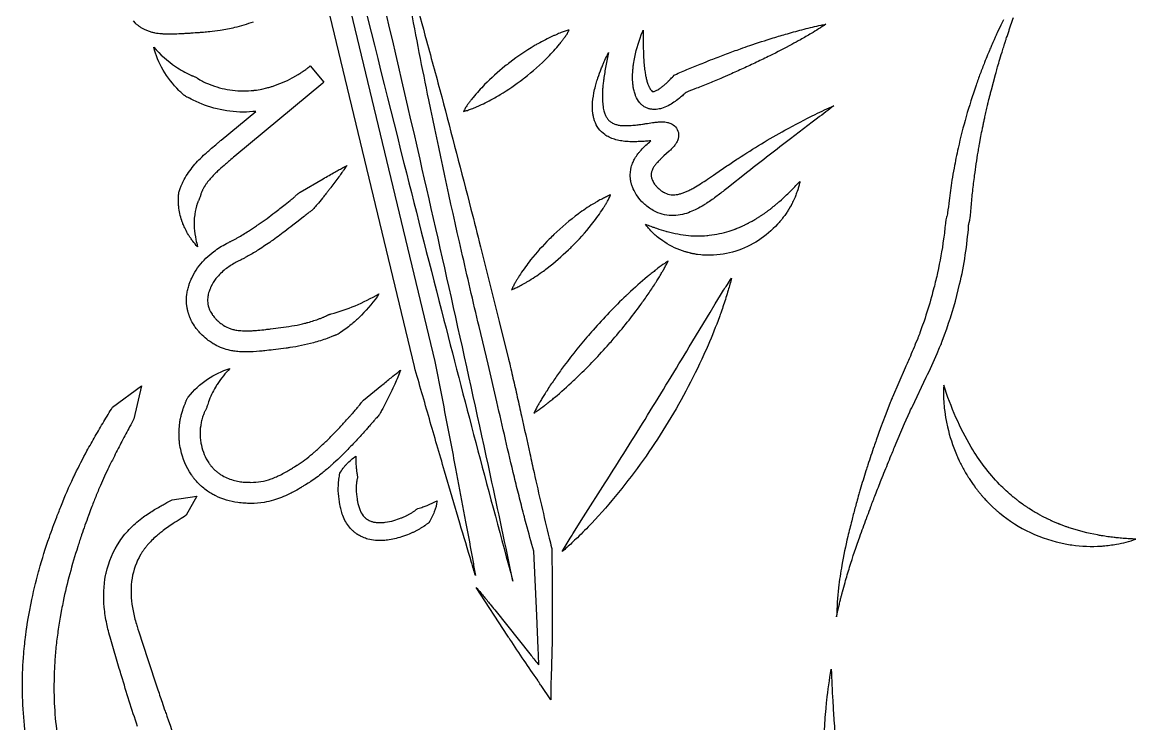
# Model space of a CAD drawing. Header units: millimetres. Extents: x 4236 to 5436, y 1579 to 2339.
# Drawn here: x 4727.5 to 4814.8, y 1959.5 to 2014.5 of the extents above; entities that cross this region are included whole.
import ezdxf

# ---------------------------------------------------------------- set-up
doc = ezdxf.new("R2010")
doc.units = ezdxf.units.MM
doc.layers.add('Default', color=70, linetype='Continuous')

msp = doc.modelspace()

# ---------------------------------------------------------------- linework, layer by layer
at = {"layer": 'Default'}
for points in [[(4763.026, 1971.17, -0.001033), (4762.717, 1972.191, -0.000412), (4761.803, 1975.256), (4760.602, 1979.346, -0.001171), (4759.414, 1983.44, -0.000652), (4758.238, 1987.536), (4734.322, 2086.89), (4733.502, 2091.072), (4732.698, 2095.259), (4731.911, 2099.449, -0.000465), (4731.336, 2102.595, -0.001216), (4731.149, 2103.645, -0.001217), (4731.46, 2102.625, -0.000464), (4732.38, 2099.562), (4733.584, 2095.472), (4734.773, 2091.378), (4735.945, 2087.281), (4759.845, 1987.923, -0.000978), (4761.066, 1981.648, -0.000585), (4761.465, 1979.554), (4762.257, 1975.365, -0.000412), (4762.837, 1972.22, -0.001033)], [(4737.867, 2085.845, 0.000527), (4738.785, 2081.712, 0.001195), (4741.588, 2069.327, 0.002596), (4749.33, 2036.363, 0.002761), (4757.418, 2003.482, 0.00124), (4760.553, 1991.176, 0.003664), (4765.966, 1970.712, 0.001679), (4764.21, 1978.996, 0.00312), (4758.682, 2003.786, 0.002663), (4750.937, 2036.749, 0.002733), (4742.847, 2069.63, 0.000373), (4741.809, 2073.733, 0.001503), (4738.652, 2086.034, 0.000332), (4737.58, 2090.129, 0.001539), (4735.412, 2098.314, 0.001425), (4734.301, 2102.4, 0.002268), (4736.059, 2094.116, 0.000665)], [(4776.972, 2009.091, -0.008579), (4777.033, 2009.104, 0.014849), (4777.154, 2009.147, 0.017708), (4777.248, 2009.193, 0.020154), (4777.391, 2009.277, 0.010582), (4777.476, 2009.333, 0.017357), (4777.651, 2009.46, 0.013305), (4777.827, 2009.604, 0.012992), (4778.023, 2009.781, 0.004923), (4778.131, 2009.885, 0.001587), (4778.173, 2009.927, 0.008239), (4778.345, 2010.099, 0.00487), (4778.472, 2010.234, 0.001395), (4778.515, 2010.281), (4778.616, 2010.391), (4778.791, 2010.468, -0.004844), (4779.854, 2010.921, -0.003194), (4780.923, 2011.357, -0.00115), (4781.639, 2011.642, -0.002089), (4782.719, 2012.051, -0.003829), (4783.805, 2012.448, -0.003579), (4784.533, 2012.701, -0.007177), (4786.368, 2013.299, -0.005214), (4787.48, 2013.63, -0.006762), (4788.79, 2013.986, -0.011784), (4790.12, 2014.294, -0.004329), (4790.505, 2014.369, -0.013483), (4789.346, 2013.642, -0.006459), (4788.503, 2013.159, -0.003135), (4787.824, 2012.785, -0.008546), (4786.107, 2011.897, -0.004223), (4785.066, 2011.391, -0.005178), (4784.017, 2010.904, -0.003443), (4782.961, 2010.435, -0.001264), (4782.255, 2010.128, -0.001892), (4781.239, 2009.707, -0.003267), (4780.219, 2009.297, -0.002992), (4779.536, 2009.032, -0.00403), (4779.395, 2008.898, -0.006101), (4779.25, 2008.766, -0.020724), (4778.781, 2008.39, -0.007148), (4778.592, 2008.256, -0.031883), (4778.142, 2007.987, -0.045286), (4777.606, 2007.771, -0.016553), (4777.438, 2007.73, -0.027632), (4777.204, 2007.695, -0.052249), (4776.842, 2007.701, -0.017724), (4776.735, 2007.718, -0.045863), (4776.505, 2007.785, -0.044671), (4776.263, 2007.907, -0.046604), (4776.068, 2008.052, -0.016767), (4775.985, 2008.131, -0.012038), (4775.908, 2008.213, -0.078731), (4775.585, 2008.755, -0.013649), (4775.539, 2008.877, -0.029705), (4775.44, 2009.236, -0.014731), (4775.391, 2009.506, -0.021165), (4775.355, 2009.845, -0.012251), (4775.345, 2010.104, -0.003829), (4775.345, 2010.286, -0.007106), (4775.348, 2010.467, -0.01045), (4775.361, 2010.682, -0.008809), (4775.386, 2010.965, -0.007244), (4775.42, 2011.245, -0.012963), (4775.516, 2011.796, -0.049857), (4776.127, 2013.767, -0.003476), (4776.182, 2013.893, 0.001776), (4776.178, 2013.076, 0.006718), (4776.189, 2012.272, 0.007077), (4776.211, 2011.743, 0.007068), (4776.227, 2011.481, 0.005492), (4776.249, 2011.221, 0.014864), (4776.308, 2010.71, 0.012436), (4776.37, 2010.338, 0.013704), (4776.437, 2010.039, 0.017356), (4776.518, 2009.755, 0.017612), (4776.585, 2009.569, 0.015868), (4776.639, 2009.447, 0.01515), (4776.685, 2009.358, 0.03008), (4776.77, 2009.224, 0.026286), (4776.874, 2009.111, 0.004907)], [(4762.437, 2008.101, 0.002003), (4762.387, 2008.031, 0.010029), (4762.216, 2007.781, 0.014914), (4762.098, 2007.53, 0.014047), (4762.391, 2007.62, 0.01004), (4762.716, 2007.737, 0.010863), (4763.112, 2007.897, 0.003374), (4763.345, 2007.999, 0.022795), (4764.537, 2008.606, 0.007204), (4764.967, 2008.857, 0.027208), (4766.734, 2010.067, 0.00193), (4766.864, 2010.168, 0.033146), (4768.714, 2011.809, 0.022872), (4769.609, 2012.804, 0.002001), (4769.715, 2012.936, 0.005208), (4769.872, 2013.138, 0.007481), (4770.024, 2013.344, 0.002041), (4770.074, 2013.414, 0.010154), (4770.245, 2013.664, 0.015021), (4770.363, 2013.916, 0.014159), (4770.069, 2013.827, 0.01019), (4769.744, 2013.71, 0.010933), (4769.348, 2013.55, 0.00328), (4769.115, 2013.449, 0.023002), (4767.922, 2012.841, 0.004841), (4767.635, 2012.675, 0.030116), (4765.727, 2011.379, 0.005723), (4765.34, 2011.073, 0.028987), (4763.748, 2009.635, 0.022654), (4762.853, 2008.64, 0.002071), (4762.747, 2008.508, 0.005222), (4762.59, 2008.307, 0.007402)], [(4745.71, 2009.193, 0.008414), (4745.775, 2009.201, 0.012212), (4745.852, 2009.213), (4746.267, 2009.284), (4746.678, 2009.38, 0.00726), (4746.831, 2009.422, 0.001781), (4746.984, 2009.468, -0.00334), (4747.086, 2009.497, 0.046172), (4748.659, 2010.163, 0.005237), (4748.754, 2010.214, 0.002979), (4748.847, 2010.266, -0.000039), (4749.034, 2010.373, -0.003003), (4749.125, 2010.429, 0.002784), (4749.262, 2010.514, 0.008049), (4749.397, 2010.601, 0.006897), (4749.53, 2010.69, 0.004479), (4749.661, 2010.781, 0.001532), (4749.789, 2010.874, 0.001708), (4749.852, 2010.921, 0.006691), (4749.913, 2010.968), (4749.994, 2011.032), (4750.079, 2011.102), (4751.148, 2009.841, -0.007048), (4751.053, 2009.762), (4744.17, 2004.031, 0.001759), (4743.736, 2003.669, 0.003116), (4743.417, 2003.398, 0.001362), (4743.313, 2003.307, 0.010242), (4742.812, 2002.855, 0.009485), (4742.532, 2002.581, 0.015668), (4742.231, 2002.255, 0.02035), (4741.965, 2001.921, 0.006802), (4741.896, 2001.823, 0.030824), (4741.654, 2001.424, 0.005781), (4741.615, 2001.348, 0.008347), (4741.578, 2001.27, 0.030363), (4741.506, 2001.085, 0.016887), (4741.483, 2001.003, 0.0101), (4741.46, 2000.921, -0.003202), (4741.419, 2000.786, -0.000494), (4741.386, 2000.707, -0.005763), (4741.357, 2000.64, -0.00995), (4741.326, 2000.574, 0.01282), (4741.288, 2000.493, 0.005454), (4741.256, 2000.41, -0.001334), (4741.234, 2000.354, 0.010782), (4741.202, 2000.269, 0.00523), (4741.174, 2000.183, -0.001386), (4741.156, 2000.125, 0.050467), (4740.989, 1999.261, 0.007898), (4740.979, 1999.131, 0.035187), (4740.983, 1998.394, 0.031518), (4741.108, 1997.493, 0.015499), (4741.239, 1996.931, -0.021595), (4740.86, 1997.38, -0.005677), (4740.708, 1997.59, -0.010952), (4740.582, 1997.776, -0.007401), (4740.523, 1997.872, -0.021), (4740.283, 1998.303, -0.004088), (4740.232, 1998.406, -0.002502), (4740.154, 1998.582, -0.005425), (4740.095, 1998.726, 0.000905), (4740.052, 1998.835, -0.005096), (4740.024, 1998.909, -0.008648), (4739.999, 1998.983, -0.055993), (4739.76, 2000.083, -0.009318), (4739.747, 2000.248, -0.001813), (4739.74, 2000.372, -0.005494), (4739.736, 2000.456, -0.00917), (4739.736, 2000.581, 0.001602), (4739.737, 2000.665, -0.003129), (4739.738, 2000.749, -0.005285), (4739.74, 2000.813, -0.007926), (4739.747, 2000.918, -0.001357), (4739.761, 2001.088, -0.020359), (4739.775, 2001.183, -0.024389), (4739.792, 2001.255, -0.02271), (4739.84, 2001.419), (4739.868, 2001.499), (4739.903, 2001.577, -0.000231), (4740.007, 2001.81, -0.005266), (4740.096, 2002.002, -0.009434), (4740.189, 2002.191, -0.030638), (4740.534, 2002.76, -0.024597), (4740.928, 2003.274, -0.018853), (4741.351, 2003.738, -0.013729), (4741.842, 2004.211, -0.004984), (4742.118, 2004.458, -0.001487), (4742.228, 2004.555, -0.004599), (4742.666, 2004.93, -0.001245), (4742.884, 2005.112, -0.000747), (4743.102, 2005.293), (4745.802, 2007.542), (4745.58, 2007.52, -0.062498), (4743.523, 2007.586, -0.05718), (4741.546, 2008.127, -0.01592), (4741.074, 2008.332, -0.011807), (4740.609, 2008.564, 0.005462), (4740.552, 2008.594, 0.000467), (4740.436, 2008.652, -0.004965), (4740.379, 2008.681, -0.017353), (4740.281, 2008.737, -0.027481), (4740.162, 2008.822, -0.001724), (4740.065, 2008.909, -0.00688), (4739.921, 2009.04, -0.011452), (4739.782, 2009.177, -0.066586), (4738.542, 2010.781, -0.068504), (4737.799, 2012.583, 0.063998), (4739.52, 2011.048, 0.042324), (4740.711, 2010.381, 0.00857), (4740.785, 2010.349, 0.004387), (4740.859, 2010.318, -0.003485), (4740.983, 2010.268, -0.006337), (4741.055, 2010.237, -0.002423), (4741.149, 2010.189, -0.019383), (4741.238, 2010.136), (4741.411, 2010.018, 0.01613), (4741.637, 2009.895, 0.011857), (4741.872, 2009.784, 0.007682), (4742.161, 2009.661, 0.057094), (4743.775, 2009.22, 0.063191), (4745.436, 2009.167), (4745.645, 2009.187, 0.004558)], [(4775.302, 2001.701, -0.009891), (4775.281, 2001.767, -0.006428), (4775.261, 2001.835, -0.003153), (4775.243, 2001.903, -0.000888), (4775.219, 2001.995, -0.001222), (4775.197, 2002.114, -0.004755), (4775.185, 2002.185, -0.008285), (4775.175, 2002.257, -0.021089), (4775.165, 2002.38, -0.078495), (4775.238, 2003.169, -0.039741), (4775.382, 2003.572, -0.026278), (4775.527, 2003.854, -0.029761), (4775.765, 2004.211, -0.014343), (4775.918, 2004.402, -0.023194), (4776.29, 2004.796, -0.016114), (4776.667, 2005.137, -0.002988), (4776.775, 2005.228, -0.000557), (4776.664, 2005.22, -0.002243), (4776.26, 2005.191, -0.007363), (4775.775, 2005.166, -0.004491), (4775.563, 2005.16, -0.014505), (4775.131, 2005.164, -0.02223), (4774.613, 2005.206, -0.010995), (4774.387, 2005.24, -0.030381), (4773.927, 2005.35, -0.039537), (4773.504, 2005.517, -0.039932), (4773.172, 2005.715, -0.080313), (4772.674, 2006.208, -0.073478), (4772.367, 2006.805, -0.027386), (4772.289, 2007.073, -0.021699), (4772.239, 2007.339, -0.005027), (4772.229, 2007.415, -0.036515), (4772.201, 2008.006, -0.03951), (4772.313, 2008.989, -0.017205), (4772.436, 2009.527, -0.009938), (4772.548, 2009.922, -0.005061), (4772.63, 2010.181, -0.014568), (4772.885, 2010.879, -0.005277), (4773.012, 2011.191, -0.001658), (4773.121, 2011.437, -0.008073), (4773.346, 2011.924, -0.005904), (4773.465, 2012.164, 0.003014), (4773.354, 2011.641, 0.009577), (4773.159, 2010.597, 0.00642), (4773.079, 2010.076, 0.005955), (4773.032, 2009.687, 0.008322), (4772.997, 2009.299, 0.025282), (4772.977, 2008.535, 0.023038), (4773.013, 2008.041, 0.015826), (4773.049, 2007.804, 0.0177), (4773.1, 2007.576, 0.016925), (4773.149, 2007.414, 0.017538), (4773.198, 2007.286, 0.021485), (4773.254, 2007.166, 0.039552), (4773.385, 2006.954, 0.05415), (4773.557, 2006.766, 0.060641), (4773.761, 2006.628, 0.036533), (4773.955, 2006.544, 0.035773), (4774.223, 2006.472, 0.031309), (4774.545, 2006.43, 0.012015), (4774.715, 2006.422, 0.012679), (4774.948, 2006.422, 0.011527), (4775.247, 2006.438, 0.006385), (4775.491, 2006.458, 0.008374), (4775.864, 2006.503, 0.003437), (4776.118, 2006.539, 0.001802), (4776.376, 2006.578, 0.00051), (4776.506, 2006.598, -0.007729), (4777.049, 2006.675, -0.002694), (4777.193, 2006.691, -0.008144), (4777.379, 2006.708, -0.017779), (4777.665, 2006.718, -0.00596), (4777.755, 2006.717, -0.014225), (4777.876, 2006.709, -0.026637), (4778.07, 2006.681, -0.019852), (4778.184, 2006.652, -0.033323), (4778.35, 2006.591, -0.102465), (4778.699, 2006.338, -0.133763), (4778.934, 2005.874, -0.037901), (4778.954, 2005.73, -0.006375), (4778.954, 2005.618, -0.031029), (4778.942, 2005.504, -0.017165), (4778.92, 2005.398, -0.065262), (4778.794, 2005.094), (4778.727, 2004.985, -0.003946), (4778.662, 2004.894, -0.027584), (4778.422, 2004.621, -0.008084), (4778.311, 2004.512, -0.001492), (4778.204, 2004.41), (4777.806, 2004.047, 0.004672), (4777.58, 2003.834, 0.007864), (4777.411, 2003.667, 0.008653), (4777.294, 2003.543, 0.016033), (4777.152, 2003.378, 0.029204), (4776.993, 2003.155, 0.029327), (4776.896, 2002.979, 0.028392), (4776.844, 2002.85, 0.024245), (4776.819, 2002.762, 0.037338), (4776.799, 2002.637, 0.046175), (4776.8, 2002.497, 0.024595), (4776.807, 2002.428, -0.013084), (4776.831, 2002.32, 0.004059), (4776.868, 2002.208, 0.037532), (4776.946, 2002.034, 0.040068), (4777.109, 2001.787, 0.024856), (4777.264, 2001.606, 0.044415), (4777.593, 2001.322, 0.034429), (4777.814, 2001.186, 0.010869), (4777.876, 2001.155, 0.090587), (4778.367, 2001.011, 0.024445), (4778.538, 2001, 0.034632), (4778.763, 2001.015, 0.029931), (4779.026, 2001.067, 0.023705), (4779.302, 2001.152, 0.016781), (4779.56, 2001.256, 0.012444), (4779.823, 2001.38, 0.010638), (4780.142, 2001.548, 0.013552), (4780.676, 2001.867, 0.007456), (4781.213, 2002.217, 0.001981), (4781.862, 2002.658), (4782.738, 2003.261, -0.002725), (4783.63, 2003.855, -0.017934), (4787.294, 2006.071, -0.012745), (4789.665, 2007.308, -0.010203), (4791.123, 2007.983, -0.003306), (4789.853, 2007.004, -0.000898), (4789.429, 2006.682), (4787.737, 2005.394, 0.00392), (4784.386, 2002.803), (4782.724, 2001.487, -0.007828), (4781.973, 2000.91, -0.01463), (4781.176, 2000.353, -0.00533), (4780.935, 2000.2, -0.022619), (4780.36, 1999.876, -0.021943), (4779.871, 1999.655, -0.036121), (4779.251, 1999.461, -0.050011), (4778.565, 1999.37, -0.118192), (4777.171, 1999.671, -0.065088), (4776.382, 2000.176, -0.024345), (4776.072, 2000.462, -0.047184), (4775.623, 2001.035, -0.053433), (4775.326, 2001.636, -0.013625)], [(4740.413, 1992.202, -0.009887), (4740.405, 1992.265, -0.068387), (4740.404, 1993.226, -0.023895), (4740.471, 1993.59, -0.023192), (4740.569, 1993.941, -0.015002), (4740.664, 1994.201, -0.00445), (4740.708, 1994.308, -0.010263), (4740.783, 1994.477), (4740.923, 1994.756, -0.075193), (4741.895, 1996.03, -0.033399), (4742.518, 1996.56, -0.038878), (4743.5, 1997.179, -0.006825), (4743.75, 1997.307, 0.00437), (4743.837, 1997.35, 0.002264), (4743.971, 1997.419, 0.00548), (4744.078, 1997.474, 0.003537), (4744.185, 1997.531, 0.001655), (4744.292, 1997.589, 0.00042), (4744.398, 1997.648, 0.014779), (4745.243, 1998.158, 0.007376), (4745.868, 1998.573, 0.001908), (4746.075, 1998.715, 0.006434), (4746.69, 1999.156, 0.004613), (4747.298, 1999.612, 0.002024), (4747.701, 1999.922), (4748.101, 2000.236), (4748.499, 2000.556, 0.003891), (4748.722, 2000.736, 0.007769), (4748.819, 2000.818, 0.008355), (4748.891, 2000.883, -0.002538), (4749.007, 2000.993, -0.007355), (4749.078, 2001.057, -0.024449), (4749.202, 2001.158, -0.0209), (4749.282, 2001.211), (4751.09, 2002.256, -0.002999), (4751.545, 2002.518, -0.000544), (4752.004, 2002.778, -0.000804), (4752.35, 2002.972, -0.003088), (4752.698, 2003.164, -0.00355), (4752.933, 2003.289, -0.005232), (4752.709, 2002.96, -0.001972), (4752.556, 2002.742, -0.000946), (4752.325, 2002.418, -0.005157), (4751.69, 2001.57, -0.003571), (4751.527, 2001.361, -0.001885), (4751.363, 2001.153, 0.000559), (4751.115, 2000.843, 0.00075), (4751.033, 2000.739, -0.001024), (4750.61, 2000.23, -0.003131), (4750.353, 1999.927, -0.029819), (4750.248, 1999.823, -0.0117), (4750.185, 1999.771, -0.00947), (4750.107, 1999.711, -0.003269), (4750.054, 1999.672, -0.001995), (4749.948, 1999.596, 0.008347), (4749.818, 1999.496, 0.002517), (4749.742, 1999.434, -0.001184), (4749.589, 1999.311, -0.001499), (4749.538, 1999.27), (4749.13, 1998.941), (4748.717, 1998.617, -0.003241), (4748.09, 1998.137, -0.009507), (4747.021, 1997.36, -0.010828), (4746.021, 1996.693, -0.012866), (4745.209, 1996.207, -0.000911), (4745.029, 1996.108, -0.00259), (4744.908, 1996.042, -0.006784), (4744.725, 1995.947, -0.000803), (4744.602, 1995.884, -0.003136), (4744.484, 1995.825, 0.005525), (4744.274, 1995.718, 0.035807), (4743.508, 1995.236, 0.056532), (4742.793, 1994.571, 0.051001), (4742.378, 1993.971), (4742.286, 1993.788, 0.00936), (4742.24, 1993.687, 0.004868), (4742.2, 1993.59, 0.014312), (4742.14, 1993.425, 0.017847), (4742.081, 1993.216, 0.045158), (4742.027, 1992.824, 0.04677), (4742.043, 1992.487, 0.015649), (4742.056, 1992.41, 0.002005), (4742.076, 1992.311, 0.003934), (4742.124, 1992.137, -0.005265), (4742.157, 1992.052, 0.004693), (4742.212, 1991.925, 0.003499), (4742.246, 1991.852, 0.024371), (4742.275, 1991.8), (4742.321, 1991.718), (4742.374, 1991.637, 0.013223), (4742.414, 1991.577, 0.0033), (4742.487, 1991.479, 0.009893), (4742.599, 1991.345, 0.016522), (4742.756, 1991.18, 0.030661), (4743.069, 1990.914, 0.00854), (4743.241, 1990.795), (4743.371, 1990.713, 0.062559), (4743.997, 1990.455, 0.012979), (4744.145, 1990.42, 0.026015), (4744.508, 1990.364, 0.024105), (4745.008, 1990.338, 0.008066), (4745.24, 1990.34, 0.009453), (4745.596, 1990.356, 0.006993), (4745.961, 1990.383, 0.006206), (4746.582, 1990.447, 0.002655), (4746.961, 1990.492), (4747.976, 1990.622, 0.011975), (4748.832, 1990.756, 0.016786), (4749.661, 1990.936, 0.005625), (4749.894, 1990.998, 0.021099), (4750.811, 1991.294, -0.002352), (4750.867, 1991.316, -0.000578), (4750.98, 1991.359, 0.004916), (4751.092, 1991.403, 0.007114), (4751.175, 1991.438, 0.009838), (4751.258, 1991.476, 0.00735), (4751.339, 1991.516, 0.001109), (4751.393, 1991.545, -0.004089), (4751.473, 1991.586, -0.019492), (4751.543, 1991.616, -0.015516), (4751.614, 1991.642, -0.011487), (4751.702, 1991.667, 0.035788), (4753.597, 1992.309, 0.031385), (4755.458, 1993.235, -0.051297), (4754.097, 1991.574, -0.020126), (4753.446, 1990.969, -0.003812), (4753.288, 1990.836, -0.020681), (4752.402, 1990.17, -0.035793), (4752.253, 1990.082, -0.019837), (4752.128, 1990.025, -0.009827), (4752.031, 1989.989, -0.003876), (4751.966, 1989.966, -0.002548), (4751.901, 1989.943), (4751.387, 1989.744, -0.02117), (4750.335, 1989.404, -0.018398), (4749.398, 1989.181, -0.013579), (4748.462, 1989.02, -0.003032), (4748.198, 1988.983), (4747.162, 1988.851, -0.004548), (4746.506, 1988.775, -0.003845), (4746.106, 1988.736, -0.022643), (4745.065, 1988.685, -0.001737), (4744.994, 1988.685, -0.011593), (4744.63, 1988.696, -0.018942), (4744.182, 1988.737, -0.019487), (4743.802, 1988.802, -0.072621), (4742.606, 1989.248, -0.025533), (4742.468, 1989.328), (4742.333, 1989.414, -0.016193), (4742.173, 1989.521, -0.003863), (4742.08, 1989.589, -0.031262), (4741.606, 1989.993, -0.021464), (4741.361, 1990.249, -0.012462), (4741.183, 1990.462, -0.004788), (4741.075, 1990.607, -0.010733), (4740.996, 1990.724), (4740.908, 1990.86), (4740.827, 1991.003, -0.011766), (4740.797, 1991.056, -0.008237), (4740.75, 1991.148, -0.002434), (4740.715, 1991.223, 0.003002), (4740.679, 1991.298, -0.00981), (4740.639, 1991.394, -0.00366), (4740.616, 1991.452, -0.002213), (4740.587, 1991.531, -0.000287), (4740.557, 1991.609, 0.00249), (4740.533, 1991.69, -0.001714), (4740.509, 1991.77, -0.005918), (4740.486, 1991.851, -0.009419), (4740.458, 1991.974, 0.00096), (4740.441, 1992.057, -0.00469), (4740.424, 1992.14, -0.007057)], [(4788.271, 2001.313, -0.002581), (4788.25, 2001.258, 0.000637), (4788.209, 2001.148, -0.001964), (4788.147, 2000.981, -0.007212), (4788.082, 2000.815, -0.007512), (4788.035, 2000.706, -0.003371), (4787.984, 2000.599, -0.001873), (4787.931, 2000.492, 0.000167), (4787.852, 2000.332, 0.000547), (4787.826, 2000.278, -0.004748), (4787.799, 2000.224, -0.003241), (4787.772, 2000.171), (4787.711, 2000.069), (4787.588, 1999.864, -0.003628), (4787.509, 1999.735, -0.007526), (4787.428, 1999.609, -0.011456), (4787.324, 1999.461, -0.005134), (4787.218, 1999.315, -0.002696), (4787.109, 1999.169, -0.000719), (4787.036, 1999.073, -0.002736), (4786.839, 1998.843, -0.005647), (4786.718, 1998.706, -0.131374), (4783.428, 1996.584, -0.069176), (4781.446, 1996.259, -0.003663), (4781.068, 1996.269, -0.001778), (4780.943, 1996.274, 0.002577), (4780.817, 1996.28), (4780.692, 1996.293), (4780.443, 1996.322, -0.008677), (4780.288, 1996.346, -0.003253), (4780.196, 1996.363, -0.001958), (4780.073, 1996.387, -0.000223), (4779.951, 1996.41, 0.002364), (4779.89, 1996.426, 0.001056), (4779.709, 1996.472, -0.003345), (4779.619, 1996.495, -0.005846), (4779.529, 1996.521, -0.005374), (4779.47, 1996.539, -0.069139), (4777.863, 1997.284, -0.00779), (4777.713, 1997.386, -0.02003), (4777.282, 1997.711, -0.019608), (4776.971, 1997.988, -0.024173), (4776.602, 1998.374, -0.023088), (4776.347, 1998.699, 0.00064), (4776.784, 1998.535, 0.002247), (4776.999, 1998.456, 0.003571), (4777.212, 1998.381, 0.015701), (4777.956, 1998.148, 0.002663), (4778.061, 1998.12, 0.043997), (4779.731, 1997.812, 0.025014), (4780.448, 1997.779, 0.019555), (4781.157, 1997.808, 0.004491), (4781.358, 1997.826, 0.043922), (4782.93, 1998.161), (4783.314, 1998.29, 0.008158), (4783.385, 1998.317, 0.005055), (4783.455, 1998.345, 0.001707), (4783.549, 1998.384, -0.003759), (4783.691, 1998.441, -0.002053), (4783.821, 1998.492, 0.020381), (4783.879, 1998.519, -0.005621), (4784.109, 1998.629, -0.001495), (4784.202, 1998.672, 0.004919), (4784.295, 1998.715, 0.007687), (4784.364, 1998.75, 0.01106), (4784.431, 1998.787, -0.004211), (4784.658, 1998.909, -0.001042), (4784.796, 1998.981, -0.004073), (4784.928, 1999.063, -0.001539), (4785.151, 1999.197, 0.012921), (4785.219, 1999.237, 0.008682), (4785.328, 1999.308, -0.00141), (4785.436, 1999.382, -0.005105), (4785.502, 1999.426, -0.001546), (4785.59, 1999.484, 0.003435), (4785.678, 1999.542, 0.008415), (4785.764, 1999.602, 0.012579), (4785.849, 1999.666, -0.005618), (4785.933, 1999.73, -0.002957), (4786.019, 1999.793, 0.000793), (4786.192, 1999.918, -0.000972), (4786.315, 2000.021, -0.003352), (4786.44, 2000.123, -0.003689), (4786.525, 2000.19, 0.01175), (4786.589, 2000.24, 0.008037), (4786.692, 2000.328, 0.001106), (4786.772, 2000.401, -0.005084), (4786.854, 2000.473), (4787.019, 2000.617), (4787.102, 2000.689, -0.004078), (4787.181, 2000.766, 0.01014), (4787.504, 2001.071, 0.005628), (4787.821, 2001.39, 0.001195), (4788.139, 2001.719, -0.002668), (4788.465, 2002.055, -0.0088), (4788.427, 2001.883, -0.003784), (4788.399, 2001.768, -0.00231), (4788.355, 2001.597, -0.003119), (4788.316, 2001.454, -0.006945), (4788.29, 2001.369, -0.004826)], [(4766.187, 1994.195, 0.001969), (4766.144, 1994.119, 0.009863), (4765.997, 1993.848, 0.014687), (4765.86, 1993.565, 0.015829), (4766.189, 1993.708, 0.009869), (4766.504, 1993.864, 0.010672), (4766.886, 1994.072, 0.003305), (4767.111, 1994.202, 0.022359), (4768.25, 1994.954, 0.007061), (4768.657, 1995.257, 0.026655), (4770.315, 1996.682, 0.003782), (4770.556, 1996.916, 0.030476), (4772.135, 1998.666, 0.02244), (4772.936, 1999.771, 0.001967), (4773.03, 1999.917, 0.005118), (4773.167, 2000.137, 0.007353), (4773.3, 2000.363, 0.002006), (4773.344, 2000.439, 0.009987), (4773.491, 2000.71, 0.014794), (4773.626, 2000.993, 0.015955), (4773.297, 2000.852, 0.010025), (4772.982, 2000.696, 0.010748), (4772.599, 2000.488, 0.003227), (4772.375, 2000.358, 0.022564), (4771.235, 1999.607, 0.002374), (4771.098, 1999.507, 0.031791), (4769.172, 1997.877, 0.005606), (4768.812, 1997.524, 0.028403), (4767.354, 1995.891, 0.022224), (4766.552, 1994.786, 0.002032), (4766.458, 1994.641, 0.00513), (4766.321, 1994.42, 0.007277)], [(4768.032, 1984.678, 0.004765), (4767.876, 1984.402, 0.013045), (4767.61, 1983.891, 0.007739), (4767.876, 1984.071, 0.011311), (4768.439, 1984.484, 0.003594), (4768.639, 1984.639, 0.003953), (4768.935, 1984.874, 0.002307), (4769.228, 1985.113, 0.015001), (4770.725, 1986.441, 0.003363), (4771.087, 1986.785, 0.019804), (4773.489, 1989.302, 0.002496), (4773.816, 1989.676, 0.020971), (4775.987, 1992.398, 0.006848), (4776.565, 1993.213, 0.008643), (4777.119, 1994.048, 0.00137), (4777.253, 1994.261, 0.003581), (4777.452, 1994.583, 0.005271), (4777.645, 1994.909, 0.001473), (4777.708, 1995.019, 0.004831), (4777.864, 1995.296, 0.013153), (4778.13, 1995.807, 0.007797), (4777.863, 1995.628, 0.011459), (4777.299, 1995.214, 0.003639), (4777.099, 1995.06, 0.003962), (4776.803, 1994.825, 0.002248), (4776.51, 1994.586, 0.015245), (4775.012, 1993.258, 0.00168), (4774.831, 1993.087, 0.021699), (4772.25, 1990.396, 0.003729), (4771.762, 1989.833, 0.019561), (4769.754, 1987.299, 0.006724), (4769.177, 1986.483, 0.008523), (4768.622, 1985.648, 0.001414), (4768.488, 1985.435, 0.003586), (4768.289, 1985.114, 0.00521), (4768.095, 1984.788, 0.001445)], [(4770.451, 1974.076, -0.001069), (4770.66, 1974.415), (4771.5, 1975.758), (4773.19, 1978.419, 0.003423), (4776.527, 1983.729, 0.002992), (4779.788, 1989.086), (4781.418, 1991.784), (4781.83, 1992.46), (4782.247, 1993.135, -0.000915), (4782.563, 1993.641, -0.002102), (4782.776, 1993.977, -0.005207), (4783.105, 1994.48, -0.01084), (4782.842, 1993.515, -0.005656), (4782.666, 1992.942, -0.005379), (4782.48, 1992.373, -0.004081), (4782.285, 1991.807, -0.001947), (4782.15, 1991.432, -0.014892), (4781.261, 1989.211, -0.003801), (4780.939, 1988.482, -0.032257), (4777.932, 1982.859, -0.031576), (4774.24, 1977.661, -0.018273), (4772.139, 1975.262, -0.004382), (4771.584, 1974.689, -0.006311), (4771.017, 1974.127, -0.004582), (4770.583, 1973.714, -0.011661), (4769.836, 1973.049, -0.004518), (4770.141, 1973.566, -0.002781)], [(4740.095, 1984.184, -0.002644), (4740.117, 1984.246, -0.003436), (4740.163, 1984.37, -0.000835), (4740.234, 1984.555, 0.00274), (4740.281, 1984.678, 0.004941), (4740.305, 1984.739, -0.001331), (4740.34, 1984.832, -0.007892), (4740.371, 1984.908, -0.014778), (4740.406, 1984.983, -0.027197), (4740.454, 1985.069, -0.035673), (4740.514, 1985.149, -0.079336), (4742.011, 1986.547, -0.076478), (4743.763, 1987.38, 0.043766), (4742.826, 1986.209, 0.010587), (4742.648, 1985.926, 0.049492), (4742.097, 1984.766, 0.01892), (4741.974, 1984.374, -0.016863), (4741.941, 1984.28, -0.032347), (4741.903, 1984.189, -0.009726), (4741.868, 1984.125, -0.002198), (4741.806, 1984.018, 0.02325), (4741.769, 1983.941, 0.004527), (4741.73, 1983.838, -0.002302), (4741.661, 1983.655, 0.00537), (4741.606, 1983.469, 0.008945), (4741.555, 1983.283, 0.012615), (4741.513, 1983.095, 0.016198), (4741.482, 1982.905), (4741.455, 1982.716), (4741.444, 1982.526, 0.019737), (4741.437, 1982.383, 0.004451), (4741.438, 1982.288, -0.001005), (4741.44, 1982.146, 0.028844), (4741.477, 1981.708, 0.014841), (4741.535, 1981.374, 0.095818), (4742.12, 1979.985, 0.009168), (4742.175, 1979.911, -0.002774), (4742.23, 1979.837, -0.005601), (4742.286, 1979.763), (4742.347, 1979.694, -0.007056), (4742.408, 1979.624, 0.018267), (4742.47, 1979.557), (4742.602, 1979.428, 0.012434), (4742.776, 1979.277, 0.016576), (4742.958, 1979.137, 0.025382), (4743.191, 1978.988, 0.069499), (4744.142, 1978.604, 0.029099), (4744.616, 1978.513, 0.020289), (4745.009, 1978.475, 0.009433), (4745.263, 1978.466, 0.0049), (4745.425, 1978.464, 0.036409), (4746.2, 1978.527, 0.044689), (4747.004, 1978.737, 0.018824), (4747.425, 1978.905, 0.01088), (4747.705, 1979.036, 0.012779), (4748.127, 1979.259, 0.004652), (4748.362, 1979.394, 0.001447), (4748.457, 1979.449, 0.003133), (4748.6, 1979.534, 0.001442), (4748.744, 1979.621, 0.000358), (4748.84, 1979.68), (4749.03, 1979.797, 0.004866), (4749.097, 1979.839, 0.002218), (4749.205, 1979.908, 0.018984), (4749.803, 1980.342, 0.013185), (4750.39, 1980.828, 0.002856), (4750.556, 1980.973, 0.009545), (4751.206, 1981.575, 0.007592), (4751.842, 1982.203, 0.004325), (4752.462, 1982.854, 0.006337), (4753.07, 1983.52, 0.003955), (4753.22, 1983.688, 0.002073), (4753.37, 1983.858, -0.00034), (4753.592, 1984.114, -0.000688), (4753.666, 1984.199, 0.000416), (4753.778, 1984.327, 0.006364), (4753.869, 1984.435, 0.011246), (4753.957, 1984.547, -0.003088), (4754.073, 1984.707, -0.020622), (4754.154, 1984.806, -0.032103), (4754.246, 1984.895), (4755.683, 1986.071, -0.001103), (4756.409, 1986.665, -0.002648), (4756.962, 1987.11, -0.001179), (4757.149, 1987.258, -0.015524), (4756.699, 1986.157, -0.007051), (4756.401, 1985.51, -0.004456), (4756.299, 1985.296, -0.002798), (4756.194, 1985.083, -0.001252), (4756.087, 1984.871, -0.000219), (4755.979, 1984.66, -0.002154), (4755.757, 1984.241, -0.003128), (4755.587, 1983.928, -0.001296), (4755.529, 1983.824, -0.034736), (4755.455, 1983.716, -0.017884), (4755.349, 1983.595, -0.002062), (4755.227, 1983.469, 0.008439), (4755.167, 1983.405, 0.005546), (4755.109, 1983.34, 0.002674), (4754.995, 1983.207, -0.004692), (4754.918, 1983.119, 0.001306), (4754.765, 1982.944, -0.001394), (4754.535, 1982.679, -0.004528), (4754.302, 1982.418, -0.006675), (4753.671, 1981.726, -0.004789), (4753.023, 1981.046, -0.015732), (4751.742, 1979.815, -0.0013), (4751.652, 1979.736, -0.011201), (4751.011, 1979.19, -0.022638), (4750.116, 1978.529, -0.001065), (4750.01, 1978.46, -0.00341), (4749.903, 1978.393), (4749.702, 1978.269, -0.000724), (4749.502, 1978.147, -0.002343), (4749.349, 1978.056, -0.001071), (4749.298, 1978.026, -0.01107), (4748.716, 1977.697, -0.007513), (4748.439, 1977.555, -0.044594), (4747.181, 1977.058, -0.03002), (4746.472, 1976.896, -0.04016), (4745.417, 1976.811, -0.013031), (4744.914, 1976.825, -0.020227), (4744.393, 1976.875, -0.081757), (4742.658, 1977.399, -0.016831), (4742.356, 1977.561, -0.024231), (4742.008, 1977.785, -0.022986), (4741.629, 1978.082, -0.008351), (4741.474, 1978.219), (4741.278, 1978.411, -0.009354), (4741.207, 1978.486, 0.00113), (4741.094, 1978.616), (4741.004, 1978.72, -0.009827), (4740.961, 1978.774, 0.002074), (4740.92, 1978.829, 0.001961), (4740.879, 1978.884, -0.00335), (4740.807, 1978.98, -0.006972), (4740.757, 1979.05, -0.096683), (4739.919, 1981.026, -0.026424), (4739.815, 1981.682, -0.018666), (4739.788, 1982.076, 0.002136), (4739.787, 1982.143, -0.000335), (4739.785, 1982.278, -0.00409), (4739.783, 1982.379, -0.007565), (4739.785, 1982.48, -0.015513), (4739.793, 1982.615), (4739.81, 1982.883, -0.003198), (4739.819, 1982.949, -0.001857), (4739.828, 1983.016, -0.001031), (4739.847, 1983.148, -0.018361), (4739.904, 1983.478, -0.014164), (4739.982, 1983.802, -0.00991), (4740.075, 1984.121, -0.001529)], [(4806.888, 1976.127, -0.004595), (4806.837, 1976.158, 0.001576), (4806.754, 1976.21, 0.005643), (4806.703, 1976.241), (4806.434, 1976.406, -0.004882), (4806.335, 1976.472, -0.00108), (4806.238, 1976.54, 0.001985), (4806.173, 1976.584, 0.004471), (4806.108, 1976.628, -0.000814), (4806.009, 1976.694, -0.007713), (4805.912, 1976.761), (4805.658, 1976.948, -0.008666), (4805.563, 1977.018, -0.006075), (4805.47, 1977.091, -0.003776), (4805.347, 1977.19, 0.001407), (4805.225, 1977.29, 0.002648), (4805.164, 1977.339, -0.026784), (4804.12, 1978.3, -0.058648), (4801.896, 1981.22, -0.031278), (4800.7, 1983.555, -0.026142), (4799.748, 1986.079, 0.012924), (4799.725, 1985.734, 0.016153), (4799.722, 1985.216, 0.011729), (4799.747, 1984.697, 0.009819), (4799.786, 1984.265, 0.018468), (4799.927, 1983.319, 0.010491), (4800.034, 1982.806, 0.042876), (4800.739, 1980.636, 0.001756), (4800.811, 1980.474, 0.004862), (4800.958, 1980.152, 0.009449), (4801.154, 1979.754, 0.013054), (4801.368, 1979.364), (4801.455, 1979.208), (4801.547, 1979.055, 0.002067), (4801.593, 1978.979, 0.004015), (4801.735, 1978.752), (4801.935, 1978.455), (4802.036, 1978.307), (4802.169, 1978.126, -0.000295), (4802.249, 1978.018, 0.001897), (4802.302, 1977.946, 0.003467), (4802.384, 1977.839, 0.002579), (4802.441, 1977.77, 0.001125), (4802.527, 1977.666, -0.001337), (4802.584, 1977.597, 0.004704), (4802.641, 1977.527, 0.007967), (4802.788, 1977.356, 0.002795), (4802.938, 1977.189, -0.001339), (4803.059, 1977.055, 0.009652), (4803.104, 1977.005, 0.006866), (4803.151, 1976.956, 0.004508), (4803.215, 1976.892, -0.001057), (4803.311, 1976.797), (4803.569, 1976.544), (4803.837, 1976.303, 0.00026), (4803.904, 1976.243, 0.002379), (4803.972, 1976.182, 0.00397), (4804.023, 1976.138, 0.010582), (4804.11, 1976.066, 0.126021), (4809.262, 1973.645, 0.01125), (4809.789, 1973.559, 0.051065), (4812.076, 1973.468, 0.003495), (4812.25, 1973.481, 0.023314), (4813.288, 1973.614, 0.043052), (4814.793, 1974.01, -0.001342), (4814.45, 1974.03, -0.003436), (4813.94, 1974.064, -0.005054), (4813.436, 1974.106, -0.002856), (4813.102, 1974.143, -0.005555), (4812.605, 1974.205, -0.006909), (4812.114, 1974.28, -0.004686), (4811.789, 1974.337, -0.035232), (4809.586, 1974.904, 0.002093), (4809.509, 1974.929, -0.001254), (4809.395, 1974.967, -0.003406), (4809.281, 1975.006), (4808.945, 1975.137, 0.003406), (4808.87, 1975.165, -0.001044), (4808.795, 1975.193, -0.003849), (4808.739, 1975.214, -0.006351), (4808.683, 1975.236), (4808.354, 1975.38, 0.000956), (4808.245, 1975.427, -0.002216), (4808.172, 1975.459, -0.004537), (4808.099, 1975.492, 0.004838), (4807.993, 1975.545, 0.001366), (4807.885, 1975.597, -0.001567), (4807.814, 1975.632), (4807.528, 1975.771), (4807.252, 1975.925, 0.00091), (4807.182, 1975.964, 0.001295), (4807.113, 1976.003, 0.004325), (4806.939, 1976.097, -0.008441)], [(4754.417, 1975.654, 0.009191), (4754.469, 1975.614, 0.00605), (4754.522, 1975.574, 0.003163), (4754.62, 1975.515, 0.026236), (4754.755, 1975.448, 0.040576), (4754.983, 1975.369, 0.033244), (4755.234, 1975.322, 0.034537), (4755.583, 1975.304, 0.028459), (4755.95, 1975.331, 0.037263), (4756.625, 1975.472, 0.025998), (4757.214, 1975.675, 0.003399), (4757.297, 1975.709, 0.004313), (4757.42, 1975.762, 0.011938), (4757.643, 1975.867, -0.001822), (4757.701, 1975.896, 0.00614), (4757.778, 1975.935), (4757.928, 1976.018, 0.00333), (4758.039, 1976.086, 0.012163), (4758.219, 1976.203, 0.003677), (4758.307, 1976.266, 0.021766), (4758.357, 1976.307, 0.014916), (4758.418, 1976.369, -0.06917), (4758.496, 1976.41, 0.019081), (4758.913, 1976.537, 0.01218), (4759.243, 1976.661, 0.021269), (4760.02, 1977.021, -0.058746), (4759.796, 1976.145, -0.0275), (4759.609, 1975.723, -0.023665), (4759.377, 1975.314, -0.063866), (4759.298, 1975.232, -0.023945), (4759.201, 1975.174, 0.015068), (4759.13, 1975.127, 0.00252), (4759.074, 1975.086, -0.008267), (4759.016, 1975.046, -0.010331), (4758.828, 1974.922, -0.005227), (4758.635, 1974.804), (4758.438, 1974.694, -0.005609), (4758.337, 1974.643, 0.000537), (4758.236, 1974.593, -0.009607), (4758.039, 1974.499, -0.005168), (4757.839, 1974.413, -0.020772), (4757.222, 1974.185, -0.045017), (4756.128, 1973.937, -0.02019), (4755.722, 1973.902, -0.033627), (4755.182, 1973.914, -0.042982), (4754.596, 1974.018, -0.036693), (4754.198, 1974.158, -0.015687), (4754.078, 1974.212, -0.015699), (4753.931, 1974.29, -0.011762), (4753.789, 1974.375, -0.00361), (4753.733, 1974.411, -0.016467), (4753.546, 1974.551, -0.022055), (4753.371, 1974.705, -0.007399), (4753.324, 1974.752, -0.086914), (4752.737, 1975.6, -0.034186), (4752.541, 1976.111, -0.022221), (4752.439, 1976.503, -0.010458), (4752.395, 1976.722, -0.003162), (4752.376, 1976.83, -0.001679), (4752.359, 1976.935), (4752.328, 1977.14), (4752.302, 1977.364, -0.04179), (4752.276, 1978.216, -0.019784), (4752.321, 1978.725, -0.014865), (4752.393, 1979.172, -0.024568), (4752.653, 1979.564, -0.008872), (4752.742, 1979.679, -0.001693), (4752.797, 1979.747, -0.012898), (4752.862, 1979.824, -0.006107), (4752.95, 1979.92, -0.065198), (4753.643, 1980.507, 0.002825), (4753.645, 1980.283, 0.009462), (4753.66, 1979.854, 0.006486), (4753.674, 1979.648, 0.000732), (4753.689, 1979.496, 0.005648), (4753.702, 1979.372, 0.00977), (4753.719, 1979.249, 0.010282), (4753.739, 1979.105, 0.004517), (4753.755, 1979.01, 0.002343), (4753.781, 1978.871, -0.059329), (4753.773, 1978.78, -0.015054), (4753.745, 1978.703, 0.022673), (4753.727, 1978.619, 0.002605), (4753.714, 1978.534, 0.008439), (4753.705, 1978.47, 0.002638), (4753.695, 1978.364, 0.01295), (4753.685, 1978.258, 0.00137), (4753.682, 1978.194, 0.010719), (4753.677, 1978.109, 0.0067), (4753.675, 1978.023, 0.002645), (4753.675, 1977.938, -0.001415), (4753.675, 1977.853, 0.00551), (4753.679, 1977.768, -0.001732), (4753.684, 1977.683, 0.019249), (4753.699, 1977.514), (4753.719, 1977.343), (4753.747, 1977.154, 0.001604), (4753.762, 1977.064, 0.006529), (4753.79, 1976.91, 0.007393), (4753.812, 1976.804, 0.02623), (4753.897, 1976.484, 0.029083), (4754.009, 1976.198, 0.087528), (4754.32, 1975.743, 0.01681), (4754.367, 1975.697, 0.012962)]]:
    msp.add_lwpolyline(points, format="xyb", close=True, dxfattribs=at)
for points in [[(4757.119, 2020.357, -0.005054), (4759.192, 2013.061, -0.001933), (4760.378, 2008.67, -0.002558), (4762.674, 1999.873, -0.000686), (4763.421, 1996.936), (4764.896, 1991.059), (4765.62, 1988.114, -0.002929), (4765.969, 1986.632, -0.001228), (4766.305, 1985.152, -0.001313), (4766.637, 1983.672, -0.000239), (4767.288, 1980.714, 0.001079), (4767.617, 1979.238, 0.005957), (4768.812, 1974.093, 0.001021), (4768.994, 1973.362), (4769.017, 1973.268), (4769.043, 1970.622, -0.001382), (4769.051, 1969.333, -0.001972), (4769.051, 1968.043, -0.00214), (4769.039, 1966.43, -0.002283), (4769.023, 1965.461, -0.003962), (4768.971, 1963.524, -0.002001), (4768.945, 1962.878), (4768.924, 1962.388), (4768.945, 1961.523), (4768.94, 1961.416), (4768.174, 1962.533, -0.003461), (4768.082, 1962.67, -0.003244), (4768.026, 1962.756, -0.004349), (4767.949, 1962.878, -0.008322), (4767.906, 1962.954, 0.000093), (4766.84, 1964.499, -0.003515), (4765.729, 1966.162, -0.000755), (4765.573, 1966.401), (4763.085, 1970.229, -0.004054), (4763.636, 1969.573, -0.001852), (4764.179, 1968.91, -0.000418), (4764.54, 1968.468), (4767.385, 1964.903, 0.001501), (4767.689, 1964.526, 0.000816), (4767.993, 1964.151, 0.001689), (4767.949, 1965.452), (4767.841, 1968.017), (4767.601, 1973.061, -0.003885), (4767.005, 1975.211, -0.001959), (4766.816, 1975.929, -0.002162), (4766.44, 1977.404, -0.001366), (4766.075, 1978.879, -0.001899), (4765.379, 1981.834, -0.000943), (4764.701, 1984.787), (4764.017, 1987.729), (4763.31, 1990.674, -0.000757), (4762.616, 1993.625, -0.001565), (4761.936, 1996.579, -0.005387), (4759.37, 2008.433, -0.004606), (4757.914, 2015.875, -0.003767)], [(4804.422, 2014.725, 0.000541), (4804.216, 2014.297), (4803.928, 2013.692, 0.006811), (4803.844, 2013.511, 0.002711), (4803.746, 2013.291, -0.002095), (4803.681, 2013.145, 0.005037), (4803.487, 2012.706, 0.00197), (4803.363, 2012.412, 0.000682), (4803.179, 2011.971, 0.002573), (4802.941, 2011.379, 0.005101), (4802.597, 2010.486, 0.0065), (4802.274, 2009.584, 0.028796), (4800.869, 2004.661, 0.010133), (4800.55, 2003.088, 0.003561), (4800.383, 2002.139, 0.009889), (4800.158, 2000.548, 0.003218), (4800.048, 1999.589), (4800.035, 1999.504, -0.001488), (4799.974, 1999.295, 0.002962), (4799.957, 1999.236, 0.010286), (4799.909, 1999.044, 0.006311), (4799.897, 1998.986, 0.035193), (4799.869, 1998.749, -0.010661), (4799.73, 1997.538, -0.019572), (4799.256, 1994.895, -0.009872), (4798.966, 1993.703, -0.003519), (4798.774, 1992.991, -0.013084), (4798.195, 1991.109), (4798.035, 1990.642), (4797.874, 1990.189, -0.008367), (4797.833, 1990.076, -0.004869), (4797.79, 1989.966, 0.001363), (4797.722, 1989.8, 0.002383), (4797.7, 1989.744), (4797.511, 1989.284, -0.001176), (4797.415, 1989.054, -0.002486), (4797.122, 1988.365, -0.000556), (4796.723, 1987.445), (4795.712, 1985.134, -0.001169), (4795.687, 1985.074, -0.000832), (4795.609, 1984.894, 0.002938), (4795.557, 1984.772, 0.005655), (4795.508, 1984.651), (4795.141, 1983.689), (4794.786, 1982.736), (4794.446, 1981.777, 0.000986), (4794.279, 1981.296, 0.002394), (4794.033, 1980.574, 0.003764), (4793.795, 1979.849, 0.000776), (4793.641, 1979.364, 0.00234), (4793.413, 1978.635, 0.004103), (4793.194, 1977.904, 0.00121), (4793.087, 1977.537, 0.003972), (4792.914, 1976.923, 0.004602), (4792.651, 1975.942, 0.001915), (4792.523, 1975.451, 0.005516), (4792.22, 1974.215, 0.013404), (4791.755, 1971.969, 0.015413), (4791.496, 1970.204, 0.023628), (4791.339, 1967.922, 0.000588), (4791.447, 1968.417, -0.001674), (4791.501, 1968.664, -0.002988), (4791.558, 1968.91, -0.005158), (4791.601, 1969.095, -0.002407), (4791.678, 1969.401, -0.001326), (4791.74, 1969.645, -0.003373), (4791.804, 1969.889, -0.00408), (4792.003, 1970.617, -0.008151), (4792.362, 1971.821, -0.009295), (4793.163, 1974.201, -0.003142), (4793.678, 1975.619, 0.000741), (4793.766, 1975.855, 0.000548), (4794.028, 1976.563, -0.001879), (4794.204, 1977.032, -0.003579), (4794.385, 1977.499, -0.001026), (4794.843, 1978.668, -0.00271), (4795.124, 1979.367, -0.001316), (4795.694, 1980.76, -0.001491), (4795.887, 1981.223), (4796.673, 1983.07), (4797.07, 1983.979, -0.007463), (4797.147, 1984.144, -0.00175), (4797.226, 1984.307, 0.002618), (4797.28, 1984.417), (4798.372, 1986.698, 0.006473), (4799.217, 1988.555), (4799.421, 1989.025, -0.002848), (4799.473, 1989.147, 0.002929), (4799.552, 1989.331, 0.002737), (4799.577, 1989.393, 0.008493), (4799.625, 1989.517), (4799.809, 1990.013), (4799.98, 1990.501, 0.026817), (4800.989, 1993.984, 0.039509), (4801.692, 1998.611), (4801.699, 1998.692, -0.006015), (4801.715, 1998.758, -0.001433), (4801.739, 1998.849, 0.00105), (4801.761, 1998.932, 0.003237), (4801.777, 1998.995, 0.007465), (4801.813, 1999.157, 0.006435), (4801.824, 1999.217, 0.035435), (4801.848, 1999.464, -0.005419), (4801.951, 2000.683, -0.006923), (4802.084, 2001.899, -0.002445), (4802.161, 2002.514, -0.004803), (4802.289, 2003.435, -0.006079), (4802.438, 2004.354, -0.002368), (4802.475, 2004.584, -0.005264), (4802.542, 2004.966), (4802.653, 2005.577, -0.001179), (4802.775, 2006.187, -0.00163), (4802.837, 2006.491, -0.002671), (4802.902, 2006.796, -0.00309), (4802.966, 2007.1, -0.002643), (4803.068, 2007.556, -0.000651), (4803.173, 2008.011, -0.001752), (4803.191, 2008.087, -0.00266), (4803.227, 2008.238, -0.00104), (4803.284, 2008.465, 0.001554), (4803.321, 2008.616, -0.001363), (4803.395, 2008.919, -0.001996), (4803.433, 2009.071, -0.003312), (4803.472, 2009.222), (4803.629, 2009.826), (4803.796, 2010.428, -0.001172), (4803.838, 2010.578, -0.002505), (4803.966, 2011.029, -0.000644), (4804.141, 2011.63, -0.000732), (4804.37, 2012.378, -0.00291), (4804.511, 2012.824, 0.001088), (4804.534, 2012.899, 0.000272), (4804.605, 2013.122, -0.002669), (4804.64, 2013.233, -0.008227), (4804.704, 2013.417, 0.001262), (4804.807, 2013.717, 0.002624), (4804.908, 2014.018, -0.000834), (4805.008, 2014.317, -0.002752), (4805.21, 2014.911, -0.004923)], [(4736.179, 2014.638), (4736.348, 2014.467, 0.003022), (4736.407, 2014.414, 0.001685), (4736.488, 2014.343, 0.002368), (4736.553, 2014.292, 0.006337), (4736.642, 2014.225, 0.010125), (4736.733, 2014.161, 0.018062), (4736.852, 2014.087, 0.071616), (4737.65, 2013.758, 0.013001), (4737.896, 2013.705, 0.029666), (4738.413, 2013.637, 0.008261), (4738.504, 2013.629, 0.00497), (4738.594, 2013.624, -0.001124), (4738.771, 2013.616, 0.001384), (4738.944, 2013.614, 0.001792), (4739.03, 2013.613, 0.00294), (4739.116, 2013.613, 0.009383), (4739.78, 2013.631, 0.002778), (4740.105, 2013.648, 0.001319), (4740.426, 2013.667, 0.00033), (4740.744, 2013.688, 0.001588), (4741.378, 2013.732, 0.001431), (4741.701, 2013.756, 0.005781), (4742.19, 2013.8, 0.012557), (4743.014, 2013.904, 0.020312), (4744.166, 2014.129, 0.030766), (4745.619, 2014.568, 0.015009)], [(4727.829, 1958.15, -0.043493), (4727.513, 1963.257, -0.002726), (4727.523, 1963.598, -0.011605), (4727.591, 1964.787, -0.005823), (4727.668, 1965.633, -0.00312), (4727.742, 1966.308), (4727.834, 1966.98, 0.001427), (4727.845, 1967.064, -0.001003), (4727.863, 1967.19, -0.002504), (4727.881, 1967.316), (4727.936, 1967.65), (4728.049, 1968.318), (4728.18, 1968.982, -0.016377), (4728.772, 1971.443, -0.001288), (4728.817, 1971.606, -0.016726), (4729.621, 1974.171, -0.007309), (4730.197, 1975.738, -0.00325), (4730.56, 1976.666, -0.016439), (4731.498, 1978.826, -0.002001), (4731.643, 1979.13, -0.012297), (4732.564, 1980.921, -0.003563), (4732.888, 1981.504, -0.004239), (4733.551, 1982.653, -0.001394), (4733.887, 1983.221, -0.001065), (4734.225, 1983.786, -0.001511), (4734.563, 1984.348), (4736.846, 1986.038), (4736.248, 1983.448, -0.000164), (4735.915, 1982.827, 0.002302), (4735.307, 1981.678, 0.003914), (4734.718, 1980.528, 0.003167), (4734.291, 1979.665, 0.01044), (4733.623, 1978.218, 0.006872), (4733.254, 1977.34, 0.005412), (4732.906, 1976.452, 0.002678), (4732.684, 1975.856, 0.005591), (4732.147, 1974.337, 0.004498), (4731.846, 1973.426, 0.010818), (4731.217, 1971.287, 0.014746), (4730.701, 1969.128, 0.004966), (4730.579, 1968.507), (4730.464, 1967.886), (4730.363, 1967.262), (4730.313, 1966.951, 0.003494), (4730.301, 1966.873, 0.001808), (4730.291, 1966.794, -0.000664), (4730.271, 1966.638), (4730.189, 1966.013, 0.002977), (4730.124, 1965.387, 0.010181), (4730.027, 1964.133, 0.006984), (4730.001, 1963.505, 0.042275), (4730.209, 1958.822, 0.002992)], [(4736.524, 1959.337, -0.006434), (4735.271, 1963.309, -0.001107), (4735.101, 1963.878), (4734.434, 1966.149, -0.009587), (4734.246, 1966.828, -0.011427), (4734.12, 1967.377, -0.029441), (4733.926, 1968.669, -0.070877), (4734.033, 1971.175, -0.00522), (4734.066, 1971.342, -0.092529), (4735.138, 1973.851, -0.044782), (4736.003, 1974.896, -0.035114), (4737.006, 1975.753, -0.020643), (4737.871, 1976.326, -0.003916), (4738.072, 1976.446, -0.008141), (4738.475, 1976.675, -0.002745), (4738.741, 1976.819, -0.000179), (4739.133, 1977.028), (4739.259, 1977.096), (4741.176, 1977.38), (4740.338, 1975.88), (4740.21, 1975.793), (4739.953, 1975.628, 0.003418), (4739.338, 1975.232, 0.007221), (4738.87, 1974.917, 0.011309), (4738.427, 1974.594, 0.010778), (4738.111, 1974.341, 0.034349), (4737.365, 1973.612, -0.001667), (4737.284, 1973.514, 0.002766), (4737.204, 1973.415, 0.00726), (4737.125, 1973.316, 0.011066), (4737.051, 1973.214, 0.011979), (4736.994, 1973.139, 0.008509), (4736.941, 1973.062, 0.003571), (4736.907, 1973.009, 0.002369), (4736.84, 1972.904, -0.003496), (4736.772, 1972.799, 0.092151), (4736.102, 1970.944, 0.073666), (4736.092, 1968.91, 0.029551), (4736.295, 1967.873, 0.009339), (4736.439, 1967.353, 0.005697), (4736.562, 1966.957, 0.001651), (4736.605, 1966.821), (4737.341, 1964.578), (4738.079, 1962.345, 0.003291), (4738.455, 1961.233, 0.00131), (4738.693, 1960.54, 0.001886), (4738.838, 1960.126, 0.004397), (4739.822, 1957.367, 0.003446)], [(4790.379, 1958.882, -0.009975), (4790.511, 1960.742, -0.003821), (4790.572, 1961.36, -0.017186), (4790.924, 1963.816, 0.004576), (4791.036, 1961.348, 0.004581), (4791.136, 1959.813, 0.001562), (4791.207, 1958.895, 0.006114)]]:
    msp.add_lwpolyline(points, format="xyb", dxfattribs=at)

doc.saveas('drawing.dxf')
